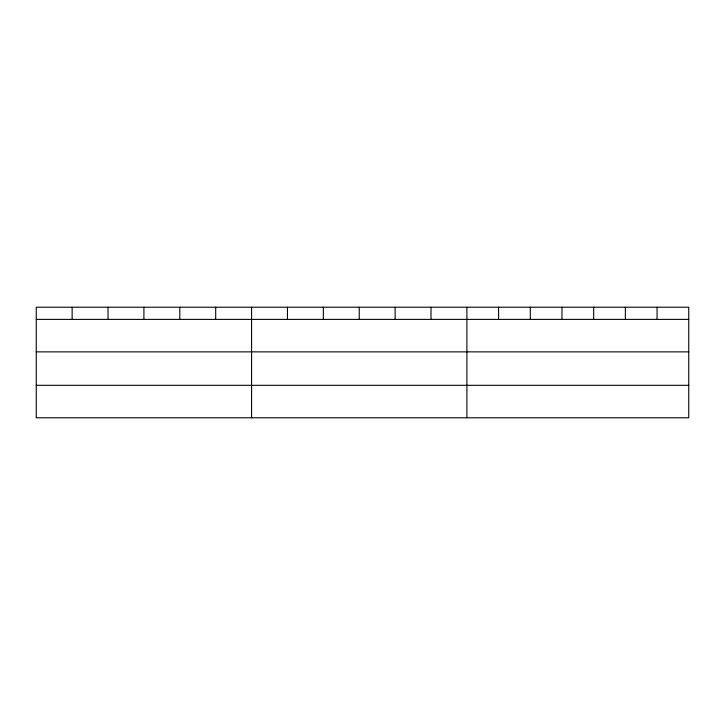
<?xml version="1.0" encoding="UTF-8"?>
<svg xmlns="http://www.w3.org/2000/svg" width="725" height="725" viewBox="0 0 725 725"><rect width="100%" height="100%" fill="white"/><g stroke="black" fill="none" stroke-linecap="round" stroke-linejoin="round"><path stroke-width="1.09" d="M688.75 351.87L688.75 307.219L36.25 307.219L36.25 417.781L688.75 417.781L688.75 351.87L36.25 351.87M36.25 319.399L688.75 319.399M36.25 385.319L688.75 385.319M657.058 307.219L657.058 319.399M625.367 307.219L625.367 319.399M593.675 307.219L593.675 319.399M561.975 307.219L561.975 319.399M530.283 307.219L530.283 319.399M498.592 307.219L498.592 319.399M466.9 307.219L466.9 417.781M431.013 307.219L431.013 319.399M395.125 307.219L395.125 319.399M359.237 307.219L359.237 319.399M323.35 307.219L323.35 319.399M287.462 307.219L287.462 319.399M251.575 307.219L251.575 417.781M215.688 307.219L215.688 319.399M179.8 307.219L179.8 319.399M143.913 307.219L143.913 319.399M108.025 307.219L108.025 319.399M72.137 307.219L72.137 319.399"/></g></svg>
